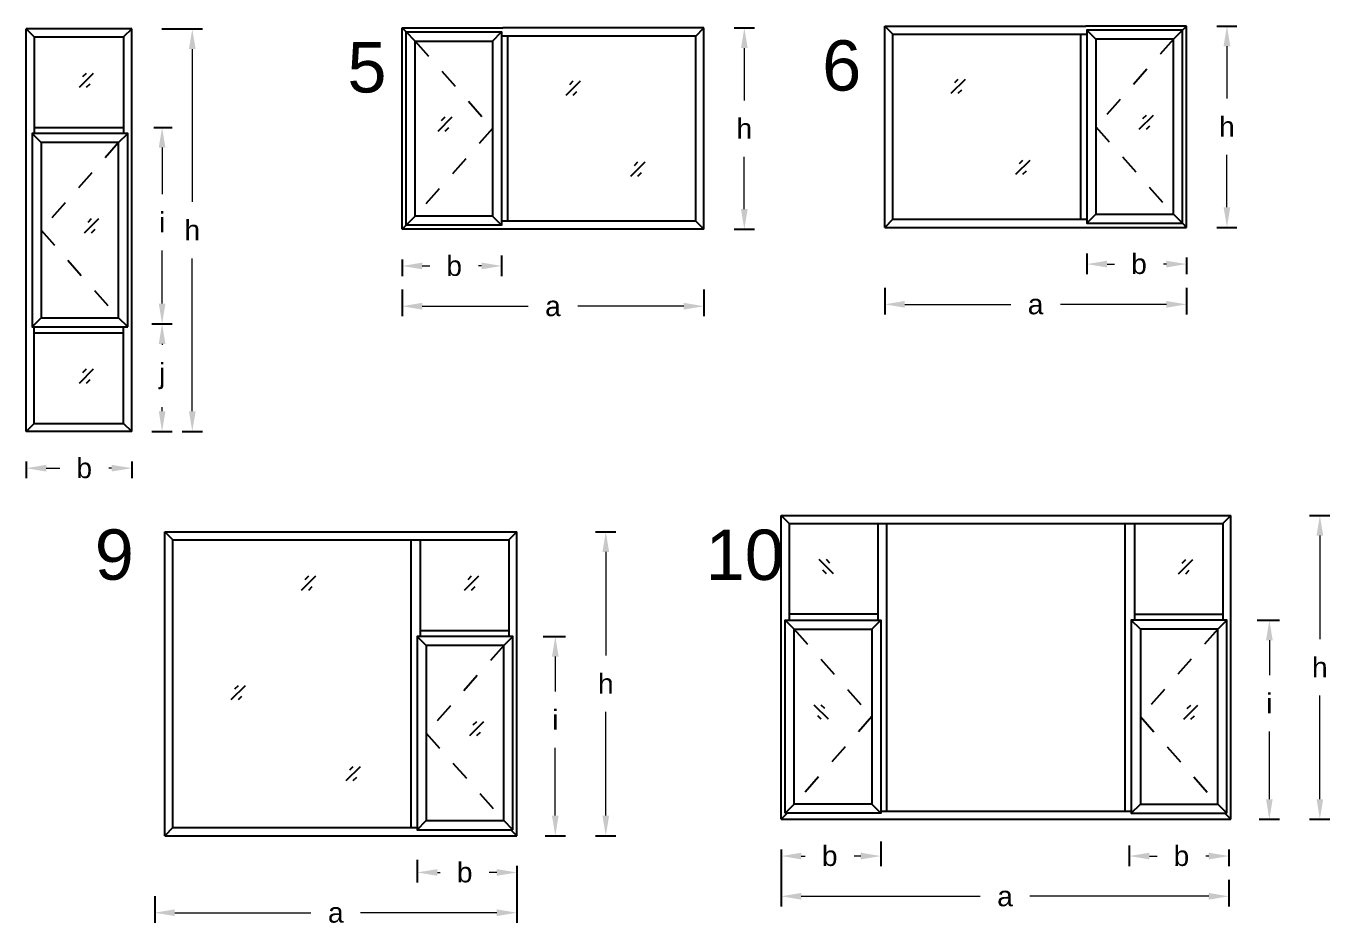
# Model space of a CAD drawing. Header units: millimetres. Extents: x -12.9 to 0.2, y -9.1 to 4.5.
# Drawn here: x -6.89 to -0.41, y 0.03 to 4.5 of the extents above; entities that cross this region are included whole.
import ezdxf

# ---------------------------------------------------------------- set-up
doc = ezdxf.new("R2010")
doc.units = ezdxf.units.MM
doc.linetypes.add('DASHED', pattern=[19.05, 12.7, -6.35])
for name, color, linetype in [('auxiliar', 1, 'DASHED'), ('proyectable', 7, 'Continuous'), ('vidrio', 160, 'Continuous')]:
    doc.layers.add(name, color=color, linetype=linetype)
doc.styles.get("Standard").update_dxf_attribs({"font": 'arial.ttf'})
doc.dimstyles.get("Standard").update_dxf_attribs({"dimtxt": 0.18, "dimasz": 0.18, "dimexe": 0.2, "dimexo": 0.0625, "dimgap": 0.09, "dimtad": 0, "dimtih": 1, "dimtoh": 1, "dimdec": 4, "dimzin": 0, "dimdsep": 46, "dimtxsty": 'Standard', "dimcen": 0.09, "dimadec": 0, "dimazin": 0, "dimtfac": 1, "dimtdec": 4, "dimtofl": 0, "dimtmove": 0, "dimatfit": 3, "dimfxl": 1.5, "dimfxlon": 1, "dimtolj": 1, "dimtzin": 0, "dimarcsym": 0})

# ---------------------------------------------------------------- blocks, each defined once
blk = doc.blocks.new('*D7')
at = {"layer": 'Defpoints', "color": 0, "transparency": 16777216}
for p in [(-4.5223, 3.5146), (-5.0173, 3.4946), (-4.5223, 3.3121)]:
    blk.add_point(p, dxfattribs=at)
at = {"layer": 'proyectable', "color": 0, "lineweight": -2, "transparency": 16777216}
for p, q in [((-5.0173, 3.3446), (-5.0173, 3.2621)), ((-4.5223, 3.3646), (-4.5223, 3.2621))]:
    blk.add_line(p, q, dxfattribs=at)
at = {"layer": 'proyectable', "color": 0, "lineweight": 5, "transparency": 16777216}
for p, q in [((-4.9173, 3.3121), (-4.8797, 3.3121)), ((-4.6223, 3.3121), (-4.6369, 3.3121))]:
    blk.add_line(p, q, dxfattribs=at)
at = {"layer": 'proyectable', "color": 0, "transparency": 16777216}
for points in [[(-4.9173, 3.3287), (-4.9173, 3.2954), (-5.0173, 3.3121)], [(-4.6223, 3.3287), (-4.6223, 3.2954), (-4.5223, 3.3121)]]:
    blk.add_solid(points, dxfattribs=at)
at = {"layer": 'proyectable', "color": 0, "transparency": 16777216, "insert": (-4.7583, 3.3121), "char_height": 0.1, "attachment_point": 5}
blk.add_mtext('\\A1;b', dxfattribs=at)
blk = doc.blocks.new('*D8')
at = {"layer": 'Defpoints', "color": 0, "transparency": 16777216}
for p in [(-5.0173, 3.3446), (-3.5173, 3.3446), (-3.5173, 3.1121)]:
    blk.add_point(p, dxfattribs=at)
at = {"layer": 'proyectable', "color": 0, "lineweight": -2, "transparency": 16777216}
for p, q in [((-5.0173, 3.1946), (-5.0173, 3.0621)), ((-3.5173, 3.1946), (-3.5173, 3.0621))]:
    blk.add_line(p, q, dxfattribs=at)
at = {"layer": 'proyectable', "color": 0, "lineweight": 5, "transparency": 16777216}
for p, q in [((-4.9173, 3.1121), (-4.3907, 3.1121)), ((-3.6173, 3.1121), (-4.144, 3.1121))]:
    blk.add_line(p, q, dxfattribs=at)
at = {"layer": 'proyectable', "color": 0, "transparency": 16777216}
for points in [[(-4.9173, 3.1287), (-4.9173, 3.0954), (-5.0173, 3.1121)], [(-3.6173, 3.1287), (-3.6173, 3.0954), (-3.5173, 3.1121)]]:
    blk.add_solid(points, dxfattribs=at)
at = {"layer": 'proyectable', "color": 0, "transparency": 16777216, "insert": (-4.2673, 3.1121), "char_height": 0.1, "attachment_point": 5}
blk.add_mtext('\\A1;a', dxfattribs=at)
blk = doc.blocks.new('*D9')
at = {"layer": 'Defpoints', "color": 0, "transparency": 16777216}
for p in [(-3.5173, 4.4946), (-3.3163, 4.4946), (-3.5173, 3.4946)]:
    blk.add_point(p, dxfattribs=at)
at = {"layer": 'proyectable', "color": 0, "lineweight": -2, "transparency": 16777216}
for p, q in [((-3.3673, 4.4946), (-3.2663, 4.4946)), ((-3.3673, 3.4946), (-3.2663, 3.4946))]:
    blk.add_line(p, q, dxfattribs=at)
at = {"layer": 'proyectable', "color": 0, "lineweight": 5, "transparency": 16777216}
for p, q in [((-3.3163, 4.3946), (-3.3163, 4.1346)), ((-3.3163, 3.5946), (-3.3163, 3.8546))]:
    blk.add_line(p, q, dxfattribs=at)
at = {"layer": 'proyectable', "color": 0, "transparency": 16777216}
for points in [[(-3.333, 4.3946), (-3.2997, 4.3946), (-3.3163, 4.4946)], [(-3.333, 3.5946), (-3.2997, 3.5946), (-3.3163, 3.4946)]]:
    blk.add_solid(points, dxfattribs=at)
at = {"layer": 'proyectable', "color": 0, "transparency": 16777216, "insert": (-3.3163, 3.9946), "char_height": 0.1, "attachment_point": 5}
blk.add_mtext('\\A1;h', dxfattribs=at)
blk = doc.blocks.new('*D11')
at = {"layer": 'Defpoints', "color": 0, "transparency": 16777216}
for p in [(-1.1188, 4.5039), (-0.9178, 4.5039), (-1.1188, 3.5039)]:
    blk.add_point(p, dxfattribs=at)
at = {"layer": 'proyectable', "color": 0, "lineweight": -2, "transparency": 16777216}
for p, q in [((-0.9688, 4.5039), (-0.8678, 4.5039)), ((-0.9688, 3.5039), (-0.8678, 3.5039))]:
    blk.add_line(p, q, dxfattribs=at)
at = {"layer": 'proyectable', "color": 0, "lineweight": 5, "transparency": 16777216}
for p, q in [((-0.9178, 4.4039), (-0.9178, 4.1439)), ((-0.9178, 3.6039), (-0.9178, 3.8639))]:
    blk.add_line(p, q, dxfattribs=at)
at = {"layer": 'proyectable', "color": 0, "transparency": 16777216}
for points in [[(-0.9344, 4.4039), (-0.9011, 4.4039), (-0.9178, 4.5039)], [(-0.9344, 3.6039), (-0.9011, 3.6039), (-0.9178, 3.5039)]]:
    blk.add_solid(points, dxfattribs=at)
at = {"layer": 'proyectable', "color": 0, "transparency": 16777216, "insert": (-0.9178, 4.0039), "char_height": 0.1, "attachment_point": 5}
blk.add_mtext('\\A1;h', dxfattribs=at)
blk = doc.blocks.new('*D12')
at = {"layer": 'Defpoints', "color": 0, "transparency": 16777216}
for p in [(-2.6188, 3.3539), (-1.1188, 3.3539), (-1.1188, 3.1214)]:
    blk.add_point(p, dxfattribs=at)
at = {"layer": 'proyectable', "color": 0, "lineweight": -2, "transparency": 16777216}
for p, q in [((-2.6188, 3.2039), (-2.6188, 3.0714)), ((-1.1188, 3.2039), (-1.1188, 3.0714))]:
    blk.add_line(p, q, dxfattribs=at)
at = {"layer": 'proyectable', "color": 0, "lineweight": 5, "transparency": 16777216}
for p, q in [((-2.5188, 3.1214), (-1.9921, 3.1214)), ((-1.2188, 3.1214), (-1.7454, 3.1214))]:
    blk.add_line(p, q, dxfattribs=at)
at = {"layer": 'proyectable', "color": 0, "transparency": 16777216}
for points in [[(-2.5188, 3.138), (-2.5188, 3.1047), (-2.6188, 3.1214)], [(-1.2188, 3.138), (-1.2188, 3.1047), (-1.1188, 3.1214)]]:
    blk.add_solid(points, dxfattribs=at)
at = {"layer": 'proyectable', "color": 0, "transparency": 16777216, "insert": (-1.8688, 3.1214), "char_height": 0.1, "attachment_point": 5}
blk.add_mtext('\\A1;a', dxfattribs=at)
blk = doc.blocks.new('*D10')
at = {"layer": 'Defpoints', "color": 0, "transparency": 16777216}
for p in [(-1.6138, 3.5239), (-1.1188, 3.5039), (-1.1188, 3.3214)]:
    blk.add_point(p, dxfattribs=at)
at = {"layer": 'proyectable', "color": 0, "lineweight": -2, "transparency": 16777216}
for p, q in [((-1.6138, 3.3739), (-1.6138, 3.2714)), ((-1.1188, 3.3539), (-1.1188, 3.2714))]:
    blk.add_line(p, q, dxfattribs=at)
at = {"layer": 'proyectable', "color": 0, "lineweight": 5, "transparency": 16777216}
for p, q in [((-1.5138, 3.3214), (-1.4762, 3.3214)), ((-1.2188, 3.3214), (-1.2333, 3.3214))]:
    blk.add_line(p, q, dxfattribs=at)
at = {"layer": 'proyectable', "color": 0, "transparency": 16777216}
for points in [[(-1.5138, 3.338), (-1.5138, 3.3047), (-1.6138, 3.3214)], [(-1.2188, 3.338), (-1.2188, 3.3047), (-1.1188, 3.3214)]]:
    blk.add_solid(points, dxfattribs=at)
at = {"layer": 'proyectable', "color": 0, "transparency": 16777216, "insert": (-1.3547, 3.3214), "char_height": 0.1, "attachment_point": 5}
blk.add_mtext('\\A1;b', dxfattribs=at)
blk = doc.blocks.new('*D27')
at = {"layer": 'Defpoints', "color": 0, "transparency": 16777216}
for p in [(-4.4467, 0.4813), (-6.2467, 0.3313), (-6.2467, 0.0987)]:
    blk.add_point(p, dxfattribs=at)
at = {"layer": 'proyectable', "color": 0, "lineweight": -2, "transparency": 16777216}
for p, q in [((-4.4467, 0.3313), (-4.4467, 0.0487)), ((-6.2467, 0.1813), (-6.2467, 0.0487))]:
    blk.add_line(p, q, dxfattribs=at)
at = {"layer": 'proyectable', "color": 0, "lineweight": 5, "transparency": 16777216}
for p, q in [((-6.1467, 0.0987), (-5.4701, 0.0987)), ((-4.5467, 0.0987), (-5.2234, 0.0987))]:
    blk.add_line(p, q, dxfattribs=at)
at = {"layer": 'proyectable', "color": 0, "transparency": 16777216}
for points in [[(-6.1467, 0.1154), (-6.1467, 0.0821), (-6.2467, 0.0987)], [(-4.5467, 0.1154), (-4.5467, 0.0821), (-4.4467, 0.0987)]]:
    blk.add_solid(points, dxfattribs=at)
at = {"layer": 'proyectable', "color": 0, "transparency": 16777216, "insert": (-5.3467, 0.0987), "char_height": 0.1, "attachment_point": 5}
blk.add_mtext('\\A1;a', dxfattribs=at)
blk = doc.blocks.new('*D26')
at = {"layer": 'Defpoints', "color": 0, "transparency": 16777216}
for p in [(-4.9417, 0.5113), (-4.4467, 0.4813), (-4.9417, 0.2987)]:
    blk.add_point(p, dxfattribs=at)
at = {"layer": 'proyectable', "color": 0, "lineweight": -2, "transparency": 16777216}
for p, q in [((-4.9417, 0.3613), (-4.9417, 0.2487)), ((-4.4467, 0.3313), (-4.4467, 0.2487))]:
    blk.add_line(p, q, dxfattribs=at)
at = {"layer": 'proyectable', "color": 0, "lineweight": 5, "transparency": 16777216}
for p, q in [((-4.8417, 0.2987), (-4.8272, 0.2987)), ((-4.5467, 0.2987), (-4.5844, 0.2987))]:
    blk.add_line(p, q, dxfattribs=at)
at = {"layer": 'proyectable', "color": 0, "transparency": 16777216}
for points in [[(-4.8417, 0.3154), (-4.8417, 0.2821), (-4.9417, 0.2987)], [(-4.5467, 0.3154), (-4.5467, 0.2821), (-4.4467, 0.2987)]]:
    blk.add_solid(points, dxfattribs=at)
at = {"layer": 'proyectable', "color": 0, "transparency": 16777216, "insert": (-4.7058, 0.2987), "char_height": 0.1, "attachment_point": 5}
blk.add_mtext('\\A1;b', dxfattribs=at)
blk = doc.blocks.new('*D28')
at = {"layer": 'Defpoints', "color": 0, "transparency": 16777216}
for p in [(-4.4667, 1.4713), (-4.2557, 1.4713), (-4.4567, 0.4813)]:
    blk.add_point(p, dxfattribs=at)
at = {"layer": 'proyectable', "color": 0, "lineweight": -2, "transparency": 16777216}
for p, q in [((-4.3167, 1.4713), (-4.2057, 1.4713)), ((-4.3067, 0.4813), (-4.2057, 0.4813))]:
    blk.add_line(p, q, dxfattribs=at)
at = {"layer": 'proyectable', "color": 0, "lineweight": 5, "transparency": 16777216}
for p, q in [((-4.2557, 1.3713), (-4.2557, 1.1975)), ((-4.2557, 0.5813), (-4.2557, 0.9175))]:
    blk.add_line(p, q, dxfattribs=at)
at = {"layer": 'proyectable', "color": 0, "transparency": 16777216}
for points in [[(-4.2724, 1.3713), (-4.2391, 1.3713), (-4.2557, 1.4713)], [(-4.2724, 0.5813), (-4.2391, 0.5813), (-4.2557, 0.4813)]]:
    blk.add_solid(points, dxfattribs=at)
at = {"layer": 'proyectable', "color": 0, "transparency": 16777216, "insert": (-4.2557, 1.0575), "char_height": 0.1, "attachment_point": 5}
blk.add_mtext('\\A1;i', dxfattribs=at)
blk = doc.blocks.new('*D29')
at = {"layer": 'Defpoints', "color": 0, "transparency": 16777216}
for p in [(-4.2057, 1.9913), (-4.0047, 1.9913), (-4.2057, 0.4813)]:
    blk.add_point(p, dxfattribs=at)
at = {"layer": 'proyectable', "color": 0, "lineweight": -2, "transparency": 16777216}
for p, q in [((-4.0557, 1.9913), (-3.9547, 1.9913)), ((-4.0557, 0.4813), (-3.9547, 0.4813))]:
    blk.add_line(p, q, dxfattribs=at)
at = {"layer": 'proyectable', "color": 0, "lineweight": 5, "transparency": 16777216}
for p, q in [((-4.0047, 1.8913), (-4.0047, 1.3763)), ((-4.0047, 0.5813), (-4.0047, 1.0963))]:
    blk.add_line(p, q, dxfattribs=at)
at = {"layer": 'proyectable', "color": 0, "transparency": 16777216}
for points in [[(-4.0214, 1.8913), (-3.9881, 1.8913), (-4.0047, 1.9913)], [(-4.0214, 0.5813), (-3.9881, 0.5813), (-4.0047, 0.4813)]]:
    blk.add_solid(points, dxfattribs=at)
at = {"layer": 'proyectable', "color": 0, "transparency": 16777216, "insert": (-4.0047, 1.2363), "char_height": 0.1, "attachment_point": 5}
blk.add_mtext('\\A1;h', dxfattribs=at)
blk = doc.blocks.new('*D68')
at = {"layer": 'Defpoints', "color": 0, "transparency": 16777216}
for p in [(-0.918, 1.5528), (-0.707, 1.5528), (-0.908, 0.5628)]:
    blk.add_point(p, dxfattribs=at)
at = {"layer": 'proyectable', "color": 0, "lineweight": -2, "transparency": 16777216}
for p, q in [((-0.768, 1.5528), (-0.657, 1.5528)), ((-0.758, 0.5628), (-0.657, 0.5628))]:
    blk.add_line(p, q, dxfattribs=at)
at = {"layer": 'proyectable', "color": 0, "lineweight": 5, "transparency": 16777216}
for p, q in [((-0.707, 1.4528), (-0.707, 1.279)), ((-0.707, 0.6628), (-0.707, 0.999))]:
    blk.add_line(p, q, dxfattribs=at)
at = {"layer": 'proyectable', "color": 0, "transparency": 16777216}
for points in [[(-0.7236, 1.4528), (-0.6903, 1.4528), (-0.707, 1.5528)], [(-0.7236, 0.6628), (-0.6903, 0.6628), (-0.707, 0.5628)]]:
    blk.add_solid(points, dxfattribs=at)
at = {"layer": 'proyectable', "color": 0, "transparency": 16777216, "insert": (-0.707, 1.139), "char_height": 0.1, "attachment_point": 5}
blk.add_mtext('\\A1;i', dxfattribs=at)
blk = doc.blocks.new('*D69')
at = {"layer": 'Defpoints', "color": 0, "transparency": 16777216}
for p in [(-0.657, 2.0728), (-0.456, 2.0728), (-0.657, 0.5628)]:
    blk.add_point(p, dxfattribs=at)
at = {"layer": 'proyectable', "color": 0, "lineweight": -2, "transparency": 16777216}
for p, q in [((-0.507, 2.0728), (-0.406, 2.0728)), ((-0.507, 0.5628), (-0.406, 0.5628))]:
    blk.add_line(p, q, dxfattribs=at)
at = {"layer": 'proyectable', "color": 0, "lineweight": 5, "transparency": 16777216}
for p, q in [((-0.456, 1.9728), (-0.456, 1.4578)), ((-0.456, 0.6628), (-0.456, 1.1778))]:
    blk.add_line(p, q, dxfattribs=at)
at = {"layer": 'proyectable', "color": 0, "transparency": 16777216}
for points in [[(-0.4726, 1.9728), (-0.4393, 1.9728), (-0.456, 2.0728)], [(-0.4726, 0.6628), (-0.4393, 0.6628), (-0.456, 0.5628)]]:
    blk.add_solid(points, dxfattribs=at)
at = {"layer": 'proyectable', "color": 0, "transparency": 16777216, "insert": (-0.456, 1.3178), "char_height": 0.1, "attachment_point": 5}
blk.add_mtext('\\A1;h', dxfattribs=at)
blk = doc.blocks.new('*D70')
at = {"layer": 'Defpoints', "color": 0, "transparency": 16777216}
for p in [(-2.638, 0.6028), (-3.133, 0.5628), (-2.638, 0.3802)]:
    blk.add_point(p, dxfattribs=at)
at = {"layer": 'proyectable', "color": 0, "lineweight": -2, "transparency": 16777216}
for p, q in [((-3.133, 0.4128), (-3.133, 0.3302)), ((-2.638, 0.4528), (-2.638, 0.3302))]:
    blk.add_line(p, q, dxfattribs=at)
at = {"layer": 'proyectable', "color": 0, "lineweight": 5, "transparency": 16777216}
for p, q in [((-3.033, 0.3802), (-3.0133, 0.3802)), ((-2.738, 0.3802), (-2.7704, 0.3802))]:
    blk.add_line(p, q, dxfattribs=at)
at = {"layer": 'proyectable', "color": 0, "transparency": 16777216}
for points in [[(-3.033, 0.3969), (-3.033, 0.3636), (-3.133, 0.3802)], [(-2.738, 0.3969), (-2.738, 0.3636), (-2.638, 0.3802)]]:
    blk.add_solid(points, dxfattribs=at)
at = {"layer": 'proyectable', "color": 0, "transparency": 16777216, "insert": (-2.8918, 0.3802), "char_height": 0.1, "attachment_point": 5}
blk.add_mtext('\\A1;b', dxfattribs=at)
blk = doc.blocks.new('*D71')
at = {"layer": 'Defpoints', "color": 0, "transparency": 16777216}
for p in [(-3.133, 0.5628), (-0.908, 0.4128), (-0.908, 0.1802)]:
    blk.add_point(p, dxfattribs=at)
at = {"layer": 'proyectable', "color": 0, "lineweight": -2, "transparency": 16777216}
for p, q in [((-3.133, 0.4128), (-3.133, 0.1302)), ((-0.908, 0.2628), (-0.908, 0.1302))]:
    blk.add_line(p, q, dxfattribs=at)
at = {"layer": 'proyectable', "color": 0, "lineweight": 5, "transparency": 16777216}
for p, q in [((-3.033, 0.1802), (-2.1438, 0.1802)), ((-1.008, 0.1802), (-1.8971, 0.1802))]:
    blk.add_line(p, q, dxfattribs=at)
at = {"layer": 'proyectable', "color": 0, "transparency": 16777216}
for points in [[(-3.033, 0.1969), (-3.033, 0.1636), (-3.133, 0.1802)], [(-1.008, 0.1969), (-1.008, 0.1636), (-0.908, 0.1802)]]:
    blk.add_solid(points, dxfattribs=at)
at = {"layer": 'proyectable', "color": 0, "transparency": 16777216, "insert": (-2.0205, 0.1802), "char_height": 0.1, "attachment_point": 5}
blk.add_mtext('\\A1;a', dxfattribs=at)
blk = doc.blocks.new('*D72')
at = {"layer": 'Defpoints', "color": 0, "transparency": 16777216}
for p in [(-1.403, 0.5828), (-0.908, 0.5628), (-0.908, 0.3802)]:
    blk.add_point(p, dxfattribs=at)
at = {"layer": 'proyectable', "color": 0, "lineweight": -2, "transparency": 16777216}
for p, q in [((-1.403, 0.4328), (-1.403, 0.3302)), ((-0.908, 0.4128), (-0.908, 0.3302))]:
    blk.add_line(p, q, dxfattribs=at)
at = {"layer": 'proyectable', "color": 0, "lineweight": 5, "transparency": 16777216}
for p, q in [((-1.303, 0.3802), (-1.2653, 0.3802)), ((-1.008, 0.3802), (-1.0225, 0.3802))]:
    blk.add_line(p, q, dxfattribs=at)
at = {"layer": 'proyectable', "color": 0, "transparency": 16777216}
for points in [[(-1.303, 0.3969), (-1.303, 0.3636), (-1.403, 0.3802)], [(-1.008, 0.3969), (-1.008, 0.3636), (-0.908, 0.3802)]]:
    blk.add_solid(points, dxfattribs=at)
at = {"layer": 'proyectable', "color": 0, "transparency": 16777216, "insert": (-1.1439, 0.3802), "char_height": 0.1, "attachment_point": 5}
blk.add_mtext('\\A1;b', dxfattribs=at)
blk = doc.blocks.new('*D89')
at = {"layer": 'Defpoints', "color": 0, "transparency": 16777216}
for p in [(-6.4009, 3.0249), (-6.2099, 3.0249), (-6.4109, 2.4899)]:
    blk.add_point(p, dxfattribs=at)
at = {"layer": 'proyectable', "color": 0, "lineweight": -2, "transparency": 16777216}
for p, q in [((-6.2509, 3.0249), (-6.1599, 3.0249)), ((-6.2609, 2.4899), (-6.1599, 2.4899))]:
    blk.add_line(p, q, dxfattribs=at)
at = {"layer": 'proyectable', "color": 0, "lineweight": 5, "transparency": 16777216}
for p, q in [((-6.2099, 2.9249), (-6.2099, 2.9194)), ((-6.2099, 2.5899), (-6.2099, 2.61))]:
    blk.add_line(p, q, dxfattribs=at)
at = {"layer": 'proyectable', "color": 0, "transparency": 16777216}
for points in [[(-6.2265, 2.9249), (-6.1932, 2.9249), (-6.2099, 3.0249)], [(-6.2265, 2.5899), (-6.1932, 2.5899), (-6.2099, 2.4899)]]:
    blk.add_solid(points, dxfattribs=at)
at = {"layer": 'proyectable', "color": 0, "transparency": 16777216, "insert": (-6.2099, 2.7647), "char_height": 0.1, "attachment_point": 5}
blk.add_mtext('\\A1;j', dxfattribs=at)
blk = doc.blocks.new('*D90')
at = {"layer": 'Defpoints', "color": 0, "transparency": 16777216}
for p in [(-6.3609, 4.4899), (-6.0599, 4.4899), (-6.2609, 2.4899)]:
    blk.add_point(p, dxfattribs=at)
at = {"layer": 'proyectable', "color": 0, "lineweight": -2, "transparency": 16777216}
for p, q in [((-6.2109, 4.4899), (-6.0099, 4.4899)), ((-6.1109, 2.4899), (-6.0099, 2.4899))]:
    blk.add_line(p, q, dxfattribs=at)
at = {"layer": 'proyectable', "color": 0, "lineweight": 5, "transparency": 16777216}
for p, q in [((-6.0599, 4.3899), (-6.0599, 3.6299)), ((-6.0599, 2.5899), (-6.0599, 3.3499))]:
    blk.add_line(p, q, dxfattribs=at)
at = {"layer": 'proyectable', "color": 0, "transparency": 16777216}
for points in [[(-6.0765, 4.3899), (-6.0432, 4.3899), (-6.0599, 4.4899)], [(-6.0765, 2.5899), (-6.0432, 2.5899), (-6.0599, 2.4899)]]:
    blk.add_solid(points, dxfattribs=at)
at = {"layer": 'proyectable', "color": 0, "transparency": 16777216, "insert": (-6.0599, 3.4899), "char_height": 0.1, "attachment_point": 5}
blk.add_mtext('\\A1;h', dxfattribs=at)
blk = doc.blocks.new('*D91')
at = {"layer": 'Defpoints', "color": 0, "transparency": 16777216}
for p in [(-6.4009, 3.9999), (-6.2099, 3.9999), (-6.4109, 3.0249)]:
    blk.add_point(p, dxfattribs=at)
at = {"layer": 'proyectable', "color": 0, "lineweight": -2, "transparency": 16777216}
for p, q in [((-6.2509, 3.9999), (-6.1599, 3.9999)), ((-6.2609, 3.0249), (-6.1599, 3.0249))]:
    blk.add_line(p, q, dxfattribs=at)
at = {"layer": 'proyectable', "color": 0, "lineweight": 5, "transparency": 16777216}
for p, q in [((-6.2099, 3.8999), (-6.2099, 3.6691)), ((-6.2099, 3.1249), (-6.2099, 3.3891))]:
    blk.add_line(p, q, dxfattribs=at)
at = {"layer": 'proyectable', "color": 0, "transparency": 16777216}
for points in [[(-6.2265, 3.8999), (-6.1932, 3.8999), (-6.2099, 3.9999)], [(-6.2265, 3.1249), (-6.1932, 3.1249), (-6.2099, 3.0249)]]:
    blk.add_solid(points, dxfattribs=at)
at = {"layer": 'proyectable', "color": 0, "transparency": 16777216, "insert": (-6.2099, 3.5291), "char_height": 0.1, "attachment_point": 5}
blk.add_mtext('\\A1;i', dxfattribs=at)
blk = doc.blocks.new('*D92')
at = {"layer": 'Defpoints', "color": 0, "transparency": 16777216}
for p in [(-6.8859, 2.4899), (-6.3609, 2.4899), (-6.3609, 2.3073)]:
    blk.add_point(p, dxfattribs=at)
at = {"layer": 'proyectable', "color": 0, "lineweight": -2, "transparency": 16777216}
for p, q in [((-6.8859, 2.3399), (-6.8859, 2.2573)), ((-6.3609, 2.3399), (-6.3609, 2.2573))]:
    blk.add_line(p, q, dxfattribs=at)
at = {"layer": 'proyectable', "color": 0, "lineweight": 5, "transparency": 16777216}
for p, q in [((-6.7859, 2.3073), (-6.7182, 2.3073)), ((-6.4609, 2.3073), (-6.4754, 2.3073))]:
    blk.add_line(p, q, dxfattribs=at)
at = {"layer": 'proyectable', "color": 0, "transparency": 16777216}
for points in [[(-6.7859, 2.324), (-6.7859, 2.2907), (-6.8859, 2.3073)], [(-6.4609, 2.324), (-6.4609, 2.2907), (-6.3609, 2.3073)]]:
    blk.add_solid(points, dxfattribs=at)
at = {"layer": 'proyectable', "color": 0, "transparency": 16777216, "insert": (-6.5968, 2.3073), "char_height": 0.1, "attachment_point": 5}
blk.add_mtext('\\A1;b', dxfattribs=at)

msp = doc.modelspace()

# ---------------------------------------------------------------- linework, layer by layer
at = {"layer": 'auxiliar', "ltscale": 0.003}
for p, q in [((-4.9523, 4.4296), (-4.5673, 3.9946)), ((-1.1838, 4.4389), (-1.5688, 4.0039)), ((-4.5673, 3.9946), (-4.9523, 3.5596)), ((-1.5688, 4.0039), (-1.1838, 3.5689)), ((-6.4259, 3.9249), (-6.8109, 3.4899)), ((-6.8109, 3.4899), (-6.4259, 3.0549)), ((-3.068, 1.5078), (-2.683, 1.0728)), ((-0.963, 1.5078), (-1.348, 1.0728)), ((-4.5117, 1.4263), (-4.8967, 0.9913)), ((-2.683, 1.0728), (-3.068, 0.6378)), ((-1.348, 1.0728), (-0.963, 0.6378)), ((-4.8967, 0.9913), (-4.5117, 0.5563))]:
    msp.add_line(p, q, dxfattribs=at)
at = {"layer": 'proyectable'}
for p, q in [((-6.8859, 2.4899), (-6.8859, 4.4899)), ((-6.3609, 4.4899), (-6.8859, 4.4899)), ((-6.8859, 4.4899), (-6.8459, 4.4499)), ((-6.3609, 4.4899), (-6.4009, 4.4499)), ((-6.3609, 2.4899), (-6.3609, 4.4899)), ((-5.0173, 3.4946), (-5.0173, 4.4946)), ((-5.0173, 4.4946), (-4.5173, 4.4946)), ((-4.9973, 4.4746), (-5.0173, 4.4946)), ((-4.9523, 4.4296), (-4.9973, 4.4746)), ((-4.5673, 4.4296), (-4.5223, 4.4746)), ((-3.5173, 4.4946), (-4.5173, 4.4946)), ((-3.5573, 4.4546), (-3.5173, 4.4946)), ((-3.5173, 3.4946), (-3.5173, 4.4946)), ((-2.6188, 3.5039), (-2.6188, 4.5039)), ((-2.6188, 4.5039), (-1.6188, 4.5039)), ((-2.5788, 4.4639), (-2.6188, 4.5039)), ((-1.1188, 4.5039), (-1.6188, 4.5039)), ((-1.5688, 4.4389), (-1.6138, 4.4839)), ((-1.1838, 4.4389), (-1.1388, 4.4839)), ((-1.1388, 4.4839), (-1.1188, 4.5039)), ((-1.1188, 3.5039), (-1.1188, 4.5039)), ((-6.8459, 4.4499), (-6.8459, 3.9699)), ((-6.8459, 4.4499), (-6.4009, 4.4499)), ((-6.4009, 4.4499), (-6.4009, 3.9699)), ((-3.5573, 4.4546), (-4.5223, 4.4546)), ((-4.4923, 3.5346), (-4.4923, 4.4546)), ((-3.5573, 3.5346), (-3.5573, 4.4546)), ((-2.5788, 4.4639), (-1.6138, 4.4639)), ((-2.5788, 3.5439), (-2.5788, 4.4639)), ((-1.6438, 3.5439), (-1.6438, 4.4639)), ((-6.8109, 3.9249), (-6.8559, 3.9699)), ((-6.8459, 3.9999), (-6.4009, 3.9999)), ((-6.4259, 3.9249), (-6.3809, 3.9699)), ((-1.6138, 3.5239), (-1.5688, 3.5689)), ((-1.1388, 3.5239), (-1.1838, 3.5689)), ((-4.9973, 3.5146), (-5.0173, 3.4946)), ((-4.9973, 3.5146), (-4.9523, 3.5596)), ((-4.5223, 3.5146), (-4.5673, 3.5596)), ((-3.5573, 3.5346), (-4.5223, 3.5346)), ((-3.5573, 3.5346), (-3.5173, 3.4946)), ((-2.5788, 3.5439), (-2.6188, 3.5039)), ((-2.6188, 3.5039), (-1.6188, 3.5039)), ((-2.5788, 3.5439), (-1.6138, 3.5439)), ((-1.6188, 3.5039), (-1.1188, 3.5039)), ((-1.1388, 3.5239), (-1.1188, 3.5039)), ((-4.5173, 3.4946), (-5.0173, 3.4946)), ((-3.5173, 3.4946), (-4.5173, 3.4946)), ((-6.8559, 3.0099), (-6.8109, 3.0549)), ((-6.3809, 3.0099), (-6.4259, 3.0549)), ((-6.8459, 2.5299), (-6.8459, 3.0099)), ((-6.4009, 2.5299), (-6.4009, 3.0099)), ((-6.8459, 2.9799), (-6.4009, 2.9799)), ((-6.8859, 2.4899), (-6.8459, 2.5299)), ((-6.8459, 2.5299), (-6.4009, 2.5299)), ((-6.3609, 2.4899), (-6.4009, 2.5299)), ((-6.3609, 2.4899), (-6.8859, 2.4899)), ((-3.133, 2.0728), (-0.898, 2.0728)), ((-3.133, 0.5628), (-3.133, 2.0728)), ((-3.133, 2.0728), (-3.093, 2.0328)), ((-3.093, 2.0328), (-0.938, 2.0328)), ((-3.093, 2.0328), (-1.423, 2.0328)), ((-3.093, 2.0328), (-3.093, 1.5528)), ((-2.653, 2.0328), (-2.653, 1.5528)), ((-2.608, 0.6028), (-2.608, 2.0328)), ((-1.423, 0.6028), (-1.423, 2.0328)), ((-1.378, 2.0328), (-1.378, 1.5528)), ((-0.898, 2.0728), (-0.938, 2.0328)), ((-0.938, 2.0328), (-0.938, 1.5528)), ((-0.898, 0.5628), (-0.898, 2.0728)), ((-6.1967, 0.4813), (-6.1967, 1.9913)), ((-6.1967, 1.9913), (-4.4467, 1.9913)), ((-6.1567, 1.9513), (-6.1967, 1.9913)), ((-6.1567, 0.5213), (-6.1567, 1.9513)), ((-6.1567, 1.9513), (-4.4867, 1.9513)), ((-4.9717, 0.5213), (-4.9717, 1.9513)), ((-4.9267, 1.9513), (-4.9267, 1.4713)), ((-4.4467, 1.9913), (-4.4867, 1.9513)), ((-4.4867, 1.9513), (-4.4867, 1.4713)), ((-4.4467, 0.4813), (-4.4467, 1.9913)), ((-2.653, 1.5828), (-3.093, 1.5828)), ((-1.378, 1.5828), (-0.938, 1.5828)), ((-4.9267, 1.5013), (-4.4867, 1.5013)), ((-3.068, 1.5078), (-3.113, 1.5528)), ((-2.683, 1.5078), (-2.638, 1.5528)), ((-1.348, 1.5078), (-1.393, 1.5528)), ((-0.963, 1.5078), (-0.918, 1.5528)), ((-4.8967, 1.4263), (-4.9417, 1.4713)), ((-4.5117, 1.4263), (-4.4667, 1.4713)), ((-3.133, 0.5628), (-3.103, 0.5928)), ((-3.113, 0.5928), (-3.068, 0.6378)), ((-2.638, 0.5928), (-2.683, 0.6378)), ((-2.638, 0.6028), (-1.393, 0.6028)), ((-1.393, 0.5928), (-1.348, 0.6378)), ((-0.918, 0.5928), (-0.963, 0.6378)), ((-0.898, 0.5628), (-0.928, 0.5928)), ((-6.1567, 0.5213), (-6.1967, 0.4813)), ((-6.1567, 0.5213), (-4.9417, 0.5213)), ((-4.9417, 0.5113), (-4.8967, 0.5563)), ((-4.4667, 0.5113), (-4.5117, 0.5563)), ((-3.133, 0.5628), (-0.898, 0.5628)), ((-6.1967, 0.4813), (-4.4467, 0.4813)), ((-4.4467, 0.4813), (-4.4767, 0.5113))]:
    msp.add_line(p, q, dxfattribs=at)
for points in [[(-4.9973, 3.5146), (-4.9973, 4.4746), (-4.5223, 4.4746), (-4.5223, 3.5146)], [(-1.1388, 3.5239), (-1.1388, 4.4839), (-1.6138, 4.4839), (-1.6138, 3.5239)], [(-4.9523, 3.5596), (-4.9523, 4.4296), (-4.5673, 4.4296), (-4.5673, 3.5596)], [(-1.1838, 3.5689), (-1.1838, 4.4389), (-1.5688, 4.4389), (-1.5688, 3.5689)], [(-6.3809, 3.0099), (-6.3809, 3.9699), (-6.8559, 3.9699), (-6.8559, 3.0099)], [(-6.4259, 3.0549), (-6.4259, 3.9249), (-6.8109, 3.9249), (-6.8109, 3.0549)], [(-3.113, 0.5928), (-3.113, 1.5528), (-2.638, 1.5528), (-2.638, 0.5928)], [(-3.068, 0.6378), (-3.068, 1.5078), (-2.683, 1.5078), (-2.683, 0.6378)], [(-0.918, 0.5928), (-0.918, 1.5528), (-1.393, 1.5528), (-1.393, 0.5928)], [(-0.963, 0.6378), (-0.963, 1.5078), (-1.348, 1.5078), (-1.348, 0.6378)], [(-4.4667, 0.5113), (-4.4667, 1.4713), (-4.9417, 1.4713), (-4.9417, 0.5113)], [(-4.5117, 0.5563), (-4.5117, 1.4263), (-4.8967, 1.4263), (-4.8967, 0.5563)]]:
    msp.add_lwpolyline(points, close=True, dxfattribs=at)
at = {"layer": 'vidrio'}
for p, q in [((-6.6209, 4.1999), (-6.5502, 4.2706)), ((-6.6032, 4.2529), (-6.5855, 4.2706)), ((-6.5855, 4.1999), (-6.5678, 4.2176)), ((-4.2017, 4.1609), (-4.131, 4.2316)), ((-4.1841, 4.2139), (-4.1664, 4.2316)), ((-2.2882, 4.1702), (-2.2175, 4.2409)), ((-2.2705, 4.2232), (-2.2528, 4.2409)), ((-4.1664, 4.1609), (-4.1487, 4.1786)), ((-2.2528, 4.1702), (-2.2352, 4.1879)), ((-4.8384, 3.9818), (-4.7677, 4.0526)), ((-4.8207, 4.0349), (-4.8031, 4.0526)), ((-1.3533, 3.9912), (-1.2826, 4.0619)), ((-1.3356, 4.0442), (-1.318, 4.0619)), ((-4.8031, 3.9818), (-4.7854, 3.9995)), ((-1.318, 3.9912), (-1.3003, 4.0088)), ((-3.8806, 3.7585), (-3.8099, 3.8292)), ((-3.8629, 3.8115), (-3.8452, 3.8292)), ((-1.967, 3.7678), (-1.8963, 3.8385)), ((-1.9494, 3.8208), (-1.9317, 3.8385)), ((-3.8452, 3.7585), (-3.8275, 3.7762)), ((-1.9317, 3.7678), (-1.914, 3.7855)), ((-6.5954, 3.4771), (-6.5247, 3.5478)), ((-6.5777, 3.5302), (-6.56, 3.5478)), ((-6.56, 3.4771), (-6.5424, 3.4948)), ((-6.6209, 2.7299), (-6.5502, 2.8006)), ((-6.6032, 2.7829), (-6.5855, 2.8006)), ((-6.5855, 2.7299), (-6.5678, 2.7476)), ((-2.873, 1.7828), (-2.9437, 1.8535)), ((-2.8907, 1.8358), (-2.9083, 1.8535)), ((-1.158, 1.7828), (-1.0873, 1.8535)), ((-1.1403, 1.8358), (-1.1226, 1.8535)), ((-5.5164, 1.7013), (-5.4457, 1.772)), ((-5.4987, 1.7543), (-5.481, 1.772)), ((-4.7067, 1.7013), (-4.636, 1.772)), ((-4.6891, 1.7543), (-4.6714, 1.772)), ((-2.9083, 1.7828), (-2.926, 1.8004)), ((-1.1226, 1.7828), (-1.1049, 1.8004)), ((-5.481, 1.7013), (-5.4634, 1.719)), ((-4.6714, 1.7013), (-4.6537, 1.719)), ((-5.8661, 1.1576), (-5.7954, 1.2283)), ((-5.8485, 1.2106), (-5.8308, 1.2283)), ((-5.8308, 1.1576), (-5.8131, 1.1752)), ((-2.8985, 1.06), (-2.9692, 1.1307)), ((-2.9161, 1.113), (-2.9338, 1.1307)), ((-1.1325, 1.06), (-1.0618, 1.1307)), ((-1.1148, 1.113), (-1.0971, 1.1307)), ((-4.6813, 0.9785), (-4.6105, 1.0492)), ((-4.6636, 1.0316), (-4.6459, 1.0492)), ((-2.9338, 1.06), (-2.9515, 1.0777)), ((-1.0971, 1.06), (-1.0795, 1.0777)), ((-4.6459, 0.9785), (-4.6282, 0.9962)), ((-5.295, 0.7552), (-5.2243, 0.8259)), ((-5.2773, 0.8082), (-5.2596, 0.8259)), ((-5.2596, 0.7552), (-5.2419, 0.7728))]:
    msp.add_line(p, q, dxfattribs=at)

# ---------------------------------------------------------------- texts
at = {"layer": 'proyectable', "char_height": 0.25, "attachment_point": 1}
for s, insert in [('5', (-5.2889, 4.4241)), ('6', (-2.9294, 4.4334)), ('9', (-6.5445, 2.0032)), ('10', (-3.5084, 2.0022))]:
    msp.add_mtext_dynamic_manual_height_columns(s, width=0.328144, gutter_width=1.25, heights=[0], dxfattribs=dict(at, insert=insert))

# ---------------------------------------------------------------- dimensions: what is measured, and where the dimension line sits
at = {"layer": 'proyectable'}
for base, p1, p2, angle, text, override, picture, middle in [((-6.0599, 4.4899), (-6.2609, 2.4899), (-6.3609, 4.4899), 90, 'h', {"dimtxt": 0.1, "dimasz": 0.1, "dimexe": 0.05, "dimexo": 0.15, "dimdec": 1, "dimdle": 0.1, "dimlwd": 5}, '*D90', (-6.0599, 3.4899)), ((-3.3163, 4.4946), (-3.5173, 3.4946), (-3.5173, 4.4946), 90, 'h', {"dimtxt": 0.1, "dimasz": 0.1, "dimexe": 0.05, "dimexo": 0.15, "dimdec": 1, "dimdle": 0.1, "dimlwd": 5}, '*D9', (-3.3163, 3.9946)), ((-0.9178, 4.5039), (-1.1188, 3.5039), (-1.1188, 4.5039), 90, 'h', {"dimtxt": 0.1, "dimasz": 0.1, "dimexe": 0.05, "dimexo": 0.15, "dimdec": 1, "dimdle": 0.1, "dimlwd": 5}, '*D11', (-0.9178, 4.0039)), ((-0.456, 2.0728), (-0.657, 0.5628), (-0.657, 2.0728), 90, 'h', {"dimtxt": 0.1, "dimasz": 0.1, "dimexe": 0.05, "dimexo": 0.15, "dimdec": 1, "dimdle": 0.1, "dimlwd": 5}, '*D69', (-0.456, 1.3178)), ((-4.0047, 1.9913), (-4.2057, 0.4813), (-4.2057, 1.9913), 90, 'h', {"dimtxt": 0.1, "dimasz": 0.1, "dimexe": 0.05, "dimexo": 0.15, "dimdec": 1, "dimdle": 0.1, "dimlwd": 5}, '*D29', (-4.0047, 1.2363)), ((-6.2467, 0.0987), (-4.4467, 0.4813), (-6.2467, 0.3313), 180, 'a', {"dimtxt": 0.1, "dimasz": 0.1, "dimexe": 0.05, "dimexo": 0.15, "dimdec": 1, "dimrnd": 0, "dimdle": 0.1, "dimlwd": 5}, '*D27', (-5.3467, 0.0987))]:
    dim = msp.add_linear_dim(base=base, p1=p1, p2=p2, angle=angle, text=text, dimstyle='Standard', override=override, dxfattribs=at)
    dim.commit()
    dim.dimension.update_dxf_attribs({"geometry": picture, "text_midpoint": middle})
for base, p1, p2, angle, text, override, picture, middle in [((-6.2099, 3.9999), (-6.4109, 3.0249), (-6.4009, 3.9999), 90, 'i', {"dimtxt": 0.1, "dimasz": 0.1, "dimexe": 0.05, "dimexo": 0.15, "dimdec": 1, "dimdle": 0.1, "dimlwd": 5}, '*D91', (-6.2099, 3.5291)), ((-6.2099, 3.0249), (-6.4109, 2.4899), (-6.4009, 3.0249), 90, 'j', {"dimtxt": 0.1, "dimasz": 0.1, "dimexe": 0.05, "dimexo": 0.15, "dimdec": 1, "dimdle": 0.1, "dimlwd": 5}, '*D89', (-6.2099, 2.7647)), ((-0.707, 1.5528), (-0.908, 0.5628), (-0.918, 1.5528), 90, 'i', {"dimtxt": 0.1, "dimasz": 0.1, "dimexe": 0.05, "dimexo": 0.15, "dimdec": 1, "dimdle": 0.1, "dimlwd": 5}, '*D68', (-0.707, 1.139)), ((-4.2557, 1.4713), (-4.4567, 0.4813), (-4.4667, 1.4713), 90, 'i', {"dimtxt": 0.1, "dimasz": 0.1, "dimexe": 0.05, "dimexo": 0.15, "dimdec": 1, "dimdle": 0.1, "dimlwd": 5}, '*D28', (-4.2557, 1.0575)), ((-4.9417, 0.2987), (-4.4467, 0.4813), (-4.9417, 0.5113), 180, 'b', {"dimtxt": 0.1, "dimasz": 0.1, "dimexe": 0.05, "dimexo": 0.15, "dimdec": 1, "dimdle": 0.1, "dimtofl": 1, "dimtmove": 1, "dimlwd": 5}, '*D26', (-4.7058, 0.2987))]:
    dim = msp.add_linear_dim(base=base, p1=p1, p2=p2, angle=angle, text=text, dimstyle='Standard', override=override, dxfattribs=at)
    dim.commit()
    dim.dimension.update_dxf_attribs({"geometry": picture, "text_midpoint": middle, "dimtype": 160})
for base, p1, p2, picture, middle in [((-4.5223, 3.3121), (-5.0173, 3.4946), (-4.5223, 3.5146), '*D7', (-4.7583, 3.3121)), ((-1.1188, 3.3214), (-1.6138, 3.5239), (-1.1188, 3.5039), '*D10', (-1.3547, 3.3214)), ((-6.3609, 2.3073), (-6.8859, 2.4899), (-6.3609, 2.4899), '*D92', (-6.5968, 2.3073)), ((-2.638, 0.3802), (-3.133, 0.5628), (-2.638, 0.6028), '*D70', (-2.8918, 0.3802)), ((-0.908, 0.3802), (-1.403, 0.5828), (-0.908, 0.5628), '*D72', (-1.1439, 0.3802))]:
    dim = msp.add_linear_dim(base=base, p1=p1, p2=p2, text='b', dimstyle='Standard', override={"dimtxt": 0.1, "dimasz": 0.1, "dimexe": 0.05, "dimexo": 0.15, "dimdec": 1, "dimdle": 0.1, "dimtofl": 1, "dimtmove": 1, "dimlwd": 5}, dxfattribs=at)
    dim.commit()
    dim.dimension.update_dxf_attribs({"geometry": picture, "text_midpoint": middle, "dimtype": 160})
for base, p1, p2, picture, middle in [((-3.5173, 3.1121), (-5.0173, 3.3446), (-3.5173, 3.3446), '*D8', (-4.2673, 3.1121)), ((-1.1188, 3.1214), (-2.6188, 3.3539), (-1.1188, 3.3539), '*D12', (-1.8688, 3.1214)), ((-0.908, 0.1802), (-3.133, 0.5628), (-0.908, 0.4128), '*D71', (-2.0205, 0.1802))]:
    dim = msp.add_linear_dim(base=base, p1=p1, p2=p2, text='a', dimstyle='Standard', override={"dimtxt": 0.1, "dimasz": 0.1, "dimexe": 0.05, "dimexo": 0.15, "dimdec": 1, "dimrnd": 0, "dimdle": 0.1, "dimlwd": 5}, dxfattribs=at)
    dim.commit()
    dim.dimension.update_dxf_attribs({"geometry": picture, "text_midpoint": middle})

doc.saveas('drawing.dxf')
